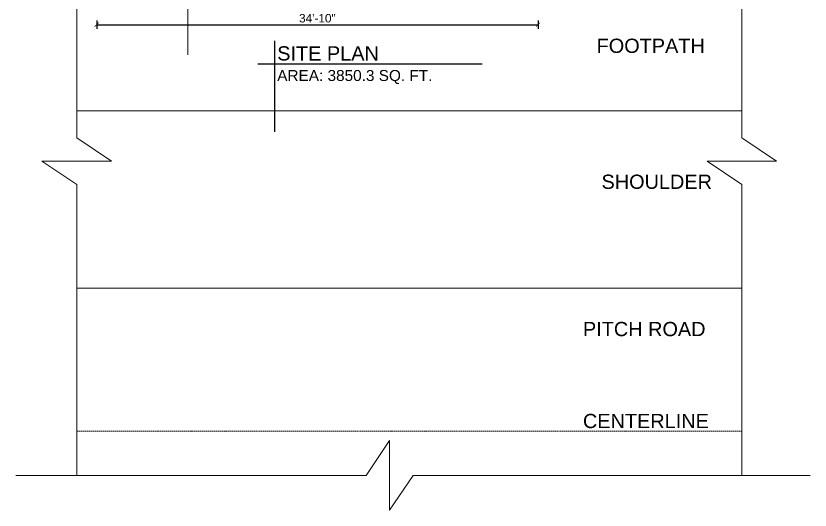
# Model space of a CAD drawing. Header units: inches. Extents: x 10755 to 33653, y -10992 to 10708.
# Drawn here: x 10788 to 11540, y 5511 to 5979 of the extents above; entities that cross this region are included whole.
import ezdxf

# ---------------------------------------------------------------- set-up
doc = ezdxf.new("R2010")
doc.units = ezdxf.units.IN
doc.header["$MEASUREMENT"] = 0
doc.linetypes.add('DASHED2', pattern=[0.375, 0.25, -0.125])
for name, color, linetype, lineweight in [('dim', 6, 'Continuous', 13), ('hatch1', 9, 'Continuous', 5), ('title text 1', 113, 'Continuous', 25)]:
    doc.layers.add(name, color=color, linetype=linetype, lineweight=lineweight)
doc.styles.add('Prajwal', font='stylu.ttf', dxfattribs={"height": 9})
doc.styles.get("Standard").update_dxf_attribs({"font": 'arial.ttf'})
doc.dimstyles.new('S8', dxfattribs={"dimscale": 8, "dimtxt": 1, "dimasz": 0.5, "dimexe": 0.5, "dimexo": 0.5, "dimgap": 0.25, "dimtad": 1, "dimzin": 3, "dimdsep": 46, "dimlunit": 4, "dimtxsty": 'Standard', "dimblk": 'ARCHTICK', "dimcen": 0, "dimclrd": 256, "dimclre": 256, "dimclrt": 6, "dimadec": 0, "dimazin": 0, "dimtfac": 0.5, "dimtix": 1, "dimtmove": 1, "dimatfit": 3, "dimfxl": 0.5, "dimfxlon": 1, "dimfrac": 1, "dimtolj": 1, "dimtzin": 0, "dimarcsym": 1})

# ---------------------------------------------------------------- blocks, each defined once
blk = doc.blocks.new('_ArchTick')
at = {"color": 0, "const_width": 0.15}
blk.add_lwpolyline([(-0.5, -0.5), (0.5, 0.5)], dxfattribs=at)
blk = doc.blocks.new('*D3621')
at = {"layer": 'Defpoints', "color": 0, "transparency": 16777216}
for p in [(10864.08, 5993.15), (11282.03, 5993.15), (11282.03, 5970.34)]:
    blk.add_point(p, dxfattribs=at)
at = {"layer": 'dim', "lineweight": -2, "transparency": 16777216}
for p, q in [((10864.08, 5974.34), (10864.08, 5966.34)), ((11282.03, 5974.34), (11282.03, 5966.34)), ((10864.08, 5970.34), (11282.03, 5970.34))]:
    blk.add_line(p, q, dxfattribs=at)
at = {"layer": 'dim', "lineweight": -2, "transparency": 16777216, "xscale": 4, "yscale": 4, "zscale": 4, "rotation": 180}
blk.add_blockref('_ArchTick', (10864.08, 5970.34), dxfattribs=at)
at = {"layer": 'dim', "lineweight": -2, "transparency": 16777216, "xscale": 4, "yscale": 4, "zscale": 4}
blk.add_blockref('_ArchTick', (11282.03, 5970.34), dxfattribs=at)
at = {"layer": 'dim', "color": 6, "transparency": 16777216, "insert": (11073.06, 5976.43), "char_height": 8, "attachment_point": 5}
blk.add_mtext('\\A1;34\'-10"', dxfattribs=at)

msp = doc.modelspace()

# ---------------------------------------------------------------- linework, layer by layer
at = {"layer": 'hatch1', "linetype": 'Continuous', "ltscale": 30}
for p, q in [((10950.441, 6054.64), (10950.441, 5942.206)), ((10950.441, 6054.35), (10950.441, 5941.915)), ((11474.96, 6048.389), (11474.96, 5863.425)), ((10845.161, 6000.397), (10845.161, 5863.425)), ((10845.161, 5888.853), (11474.96, 5888.853)), ((10878.035, 5841.306), (10845.161, 5863.425)), ((11507.834, 5841.306), (11474.96, 5863.425)), ((10845.161, 5841.306), (10812.287, 5841.306)), ((10812.287, 5841.306), (10845.161, 5819.187)), ((10845.161, 5841.306), (10878.035, 5841.306)), ((11474.96, 5841.306), (11442.086, 5841.306)), ((11442.086, 5841.306), (11474.96, 5819.187)), ((11474.96, 5841.306), (11507.834, 5841.306)), ((10845.161, 5819.187), (10845.161, 5543.85)), ((11474.96, 5819.187), (11474.96, 5543.85)), ((11474.96, 5720.877), (10845.161, 5720.877)), ((11141.483, 5576.724), (11119.364, 5543.85)), ((11141.483, 5543.85), (11141.483, 5576.724)), ((10787.581, 5543.85), (11119.364, 5543.85)), ((11141.483, 5543.85), (11141.483, 5510.976)), ((11141.483, 5510.976), (11163.602, 5543.85)), ((11163.602, 5543.85), (11539.61, 5543.85))]:
    msp.add_line(p, q, dxfattribs=at)
at = {"layer": 'hatch1', "linetype": 'DASHED2', "ltscale": 5}
msp.add_line((11474.96, 5585.799), (10845.161, 5585.799), dxfattribs=at)
at = {"layer": 'title text 1', "linetype": 'Continuous', "ltscale": 30}
for p, q in [((11032.5, 5954.984), (11032.5, 5868.84)), ((11016.639, 5933.437), (11229.187, 5933.437))]:
    msp.add_line(p, q, dxfattribs=at)

# ---------------------------------------------------------------- texts
at = {"layer": 'title text 1', "char_height": 10.1088, "width": 301.72993, "attachment_point": 1, "style": 'Prajwal'}
for s, insert in [('{\\fSansSerif|b0|i0|c2|p2;\\H1.333x;FOOTPATH}', (11337.459, 5957.123)), ('{\\fSansSerif|b0|i0|c2|p2;\\H1.333x;SITE PLAN\\P\\H0.7718x;AREA: 3850.3 SQ. FT. }', (11035.04, 5949.94)), ('{\\fSansSerif|b0|i0|c2|p2;\\H1.333x;SHOULDER}', (11342.1, 5828.46)), ('{\\fSansSerif|b0|i0|c2|p2;\\H1.333x;PITCH ROAD}', (11324.505, 5689.069)), ('{\\fSansSerif|b0|i0|c2|p2;\\H1.333x;CENTERLINE}', (11324.505, 5602.034))]:
    msp.add_mtext(s, dxfattribs=dict(at, insert=insert))

# ---------------------------------------------------------------- dimensions: what is measured, and where the dimension line sits
at = {"layer": 'dim'}
dim = msp.add_aligned_dim(p1=(10864.084, 5993.15), p2=(11282.031, 5993.15), distance=-22.811, dimstyle='S8', dxfattribs=at)
dim.commit()
dim.dimension.update_dxf_attribs({"geometry": '*D3621', "text_midpoint": (11073.058, 5976.427)})

doc.saveas('drawing.dxf')
